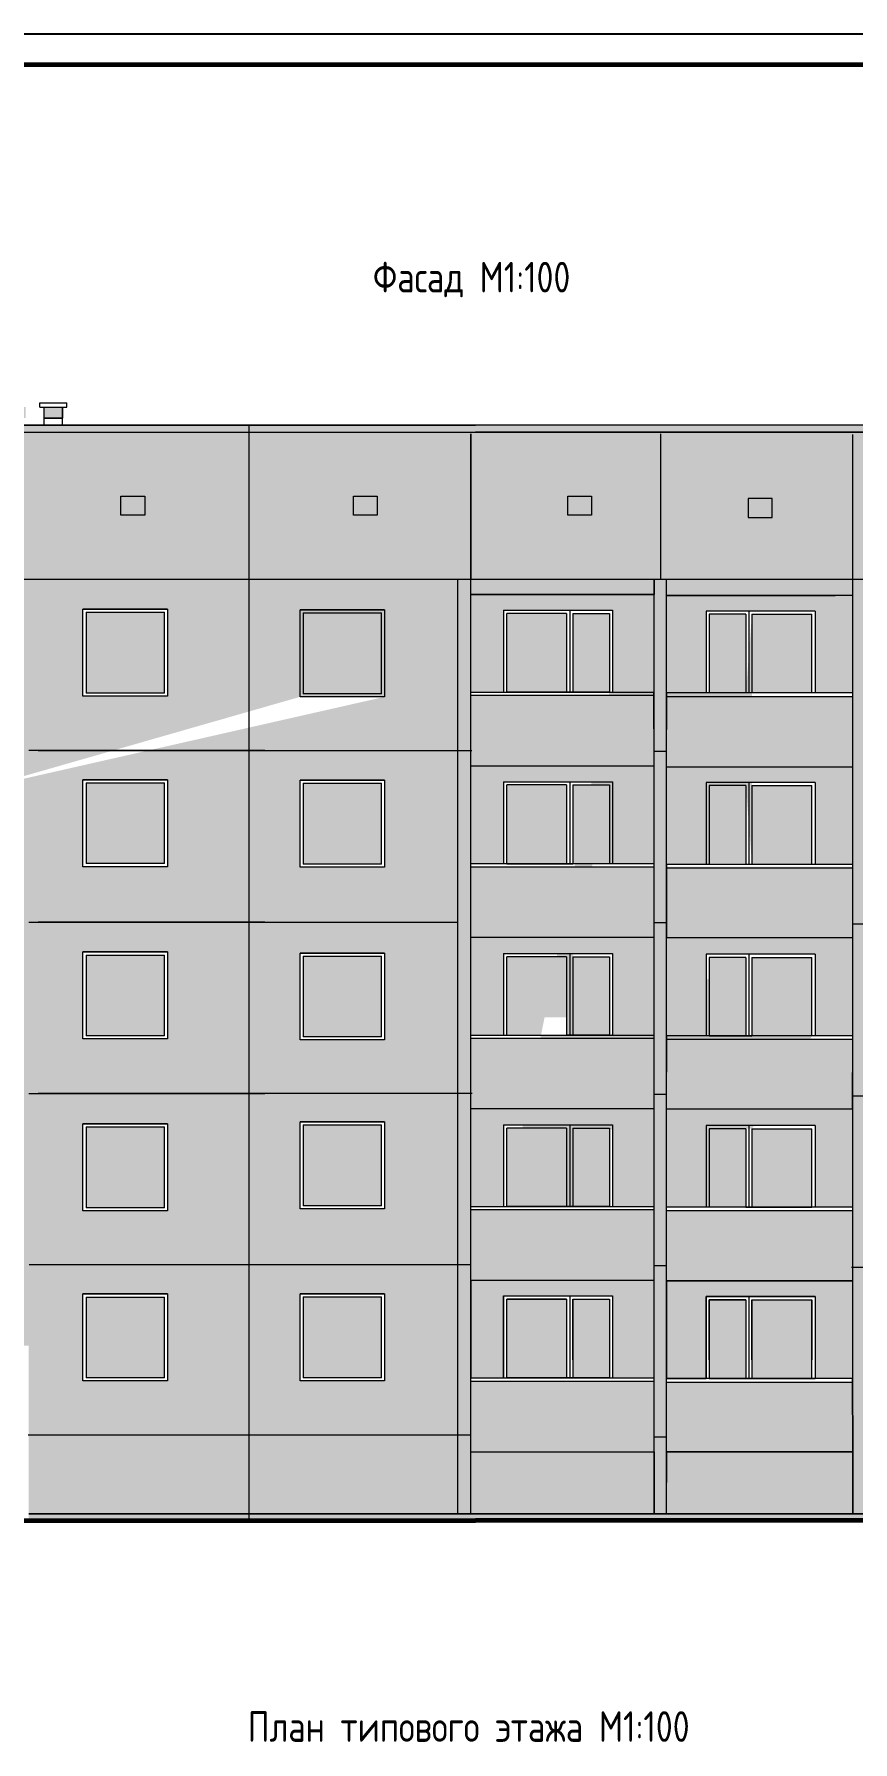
# Model space of a CAD drawing. Header units: millimetres. Extents: x 83035 to 329678, y -103769 to 22061.
# Drawn here: x 179621 to 192997, y -5832 to 22061 of the extents above; entities that cross this region are included whole.
import ezdxf

# ---------------------------------------------------------------- set-up
doc = ezdxf.new("R2010")
doc.units = ezdxf.units.MM
doc.header["$LTSCALE"] = 10
for name, color, linetype, lineweight in [('Анкер', 250, 'Continuous', 60), ('Основной', 5, 'Continuous', 60), ('Разрез', 5, 'Continuous', 40), ('Фасад', 5, 'Continuous', 20)]:
    doc.layers.add(name, color=color, linetype=linetype, lineweight=lineweight)
doc.styles.add('1.10', font='', dxfattribs={"height": 25})
doc.styles.get('1.10').set_extended_font_data('GOST type A')

# ---------------------------------------------------------------- blocks, each defined once
blk = doc.blocks.new('122')
at = {"layer": 'Фасад', "color": 0}
for p, q in [((-184185, 2591), (-184185, 10986)), ((-184185, -209), (-184185, 2591)), ((-184185, -4189), (-184185, -209))]:
    blk.add_line(p, q, dxfattribs=at)

msp = doc.modelspace()

# ---------------------------------------------------------------- hatches: boundary and pattern name
at = {"layer": 'Основной', "ltscale": 500, "true_color": 0xf6cf31}
h = msp.add_hatch(color=40, dxfattribs=at)
h.set_gradient(color1=(250, 201, 5), color2=(251, 217, 80), one_color=1, tint=0.65, name='INVCURVED')
h.paths.add_polyline_path([(181039.342, 14514.733), (181427.643, 14514.733), (181427.643, 14201.864), (181039.342, 14201.864)], flags=16)
h.paths.add_polyline_path([(184839.342, 14514.733), (185227.643, 14514.733), (185227.643, 14201.864), (184839.342, 14201.864)], flags=16)
h.paths.add_polyline_path([(183967.552, 12656.513), (185347.552, 12656.513), (185347.552, 11236.513), (183967.552, 11236.513)], flags=0)
h.paths.add_polyline_path([(180418.348, 12667.214), (181798.348, 12667.214), (181798.348, 11247.214), (180418.348, 11247.214)], flags=16)
h.paths.add_polyline_path([(183967.552, 9875.114), (185347.552, 9875.114), (185347.552, 8455.114), (183967.552, 8455.114)], flags=16)
h.paths.add_polyline_path([(180418.348, 9882.391), (181798.348, 9882.391), (181798.348, 8462.391), (180418.348, 8462.391)], flags=16)
h.paths.add_polyline_path([(180418.348, 7068.797), (181798.348, 7068.797), (181798.348, 5648.797), (180418.348, 5648.797)], flags=16)
h.paths.add_polyline_path([(183967.552, 7052.025), (185347.552, 7052.025), (185347.552, 5632.025), (183967.552, 5632.025)], flags=16)
h.paths.add_polyline_path([(177663.493, 8378.298), (178743.493, 8378.298), (178743.493, 6938.298), (177663.493, 6938.298)], flags=16)
h.paths.add_polyline_path([(177663.493, 11178.298), (178743.493, 11178.298), (178743.493, 9738.298), (177663.493, 9738.298)], flags=0)
h.paths.add_polyline_path([(177663.493, 5578.298), (178743.493, 5578.298), (178743.493, 4138.298), (177663.493, 4138.298)], flags=16)
h.paths.add_polyline_path([(180418.348, 4262.066), (181798.348, 4262.066), (181798.348, 2842.066), (180418.348, 2842.066)], flags=16)
h.paths.add_polyline_path([(183967.552, 4294.215), (185347.552, 4294.215), (185347.552, 2874.215), (183967.552, 2874.215)], flags=16)
h.paths.add_polyline_path([(177663.493, 2778.298), (178743.493, 2778.298), (178743.493, 1338.298), (177663.493, 1338.298)], flags=16)
h.paths.add_polyline_path([(180418.348, 1483.298), (181798.348, 1483.298), (181798.348, 63.298), (180418.348, 63.298)], flags=16)
h.paths.add_polyline_path([(183967.552, 1485.298), (185347.552, 1485.298), (185347.552, 65.298), (183967.552, 65.298)], flags=16)
h.paths.add_polyline_path([(176733.493, 15558.298), (186542.468, 15558.298), (186542.468, -2108.702), (179533.493, -2108.702), (179533.493, 640.298), (176733.493, 640.298)])
edge = h.paths.add_edge_path(flags=16)
edge.add_line((185347.552, 12656.513), (185347.552, 11236.513))
edge.add_line((185347.552, 12656.513), (183967.552, 12656.513))
edge.add_line((183967.552, 11236.513), (183967.552, 12656.513))
edge.add_line((178743.493, 9738.298), (178743.493, 11178.298))
edge.add_line((177663.493, 9738.298), (178743.493, 9738.298))
h = msp.add_hatch(color=40, dxfattribs=at)
h.set_gradient(color1=(250, 201, 5), color2=(251, 217, 80), one_color=1, tint=0.65, name='INVCURVED')
h.paths.add_polyline_path([(188339.342, 14514.733), (188727.643, 14514.733), (188727.643, 14201.864), (188339.342, 14201.864)], flags=16)
h.paths.add_polyline_path([(189750.776, -1094.333), (186754.144, -1094.333), (186754.144, 111.863), (187291.156, 110.719), (187291.156, 1449.524), (189071.156, 1449.524), (189071.156, 110.719), (189748.001, 111.863)], flags=16)
h.paths.add_polyline_path([(189750.964, -2108.702), (186542.468, -2108.702), (186542.468, 15558.298), (189750.691, 15558.298)])
h.paths.add_polyline_path([(189750.776, 1698.737), (186754.144, 1698.737), (186754.144, 2904.932), (187291.156, 2903.789), (187291.156, 4242.593), (189071.156, 4242.593), (189071.156, 2903.789), (189748.001, 2904.932)], flags=16)
h.paths.add_polyline_path([(189750.776, 4505.667), (186754.144, 4505.667), (186754.144, 5711.863), (187291.156, 5710.719), (187291.156, 7049.524), (189071.156, 7049.524), (189071.156, 5710.719), (189748.001, 5711.863)], flags=16)
h.paths.add_polyline_path([(189750.776, 7305.08), (186754.144, 7305.08), (186754.144, 8511.275), (187291.156, 8510.132), (187291.156, 9848.936), (189071.156, 9848.936), (189071.156, 8510.132), (189748.001, 8511.275)], flags=16)
h.paths.add_polyline_path([(189750.776, 10105.667), (186754.144, 10105.667), (186754.144, 11311.863), (187291.156, 11310.719), (187291.156, 12649.524), (189071.156, 12649.524), (189071.156, 11310.719), (189748.001, 11311.863)], flags=17)
edge = h.paths.add_edge_path(flags=0)
edge.add_line((187291.156, 7042.013), (189071.156, 7042.013))
h = msp.add_hatch(color=40, dxfattribs=at)
h.set_gradient(color1=(250, 201, 5), color2=(251, 217, 80), one_color=1, tint=0.65, name='INVCURVED')
h.paths.add_polyline_path([(191676.545, 14477.072), (191288.244, 14477.072), (191288.244, 14164.203), (191676.545, 14164.203)], flags=16)
h.paths.add_polyline_path([(193194.905, -2108.702), (189750.964, -2108.702), (189750.691, 15558.298), (193194.905, 15558.298)])
h.paths.add_polyline_path([(189952.546, -1094.333), (192997.656, -1094.333), (192991.632, 100.484), (192378.603, 100.484), (192378.603, 1439.289), (190598.603, 1439.289), (190598.603, 100.484), (189955.333, 100.484)], flags=16)
h.paths.add_polyline_path([(189952.546, 1698.737), (192997.656, 1698.737), (192991.632, 2893.554), (192378.603, 2893.554), (192378.603, 4232.358), (190598.603, 4232.358), (190598.603, 2893.554), (189955.333, 2893.554)], flags=16)
h.paths.add_polyline_path([(189952.546, 4505.667), (192997.656, 4505.667), (192991.632, 5700.484), (192378.603, 5700.484), (192378.603, 7039.289), (190598.603, 7039.289), (190598.603, 5700.484), (189955.333, 5700.484)], flags=16)
h.paths.add_polyline_path([(189952.546, 7305.667), (192997.656, 7305.667), (192991.632, 8500.484), (192378.603, 8500.484), (192378.603, 9839.289), (190598.603, 9839.289), (190598.603, 8500.484), (189955.333, 8500.484)], flags=16)
h.paths.add_polyline_path([(189952.546, 10104.524), (192997.656, 10104.524), (192991.632, 11299.341), (192378.603, 11299.341), (192378.603, 12638.145), (190598.603, 12638.145), (190598.603, 11299.341), (189955.333, 11299.341)], flags=16)
edge = h.paths.add_edge_path()
edge.add_line((189947.888, 10094.289), (193198.564, 10094.289))
h = msp.add_hatch(color=40, dxfattribs=at)
h.set_gradient(color1=(250, 201, 5), color2=(251, 217, 80), one_color=1, tint=0.65, name='INVCURVED')
h.paths.add_polyline_path([(195011.829, 14477.072), (194623.528, 14477.072), (194623.528, 14164.203), (195011.829, 14164.203)], flags=16)
h.paths.add_polyline_path([(192996.323, 15557.592), (196341.786, 15557.592), (196342.939, -2108.702), (192996.323, -2108.702)])
h.paths.add_polyline_path([(195708.88, 11198.852), (195708.88, 12618.852), (194328.88, 12618.852), (194328.88, 11198.852)], flags=16)
h.paths.add_polyline_path([(194328.88, 9837.454), (195708.88, 9837.454), (195708.88, 8417.454), (194328.88, 8417.454)], flags=16)
h.paths.add_polyline_path([(194328.88, 7014.364), (195708.88, 7014.364), (195708.88, 5594.364), (194328.88, 5594.364)], flags=16)
h.paths.add_polyline_path([(195708.88, 2836.555), (195708.88, 4256.555), (194328.88, 4256.555), (194328.88, 2836.555)], flags=16)
h.paths.add_polyline_path([(194328.88, 1447.638), (195708.88, 1447.638), (195708.88, 27.638), (194328.88, 27.638)], flags=16)
at = {"layer": 'Основной', "ltscale": 500}
h = msp.add_hatch(color=0, dxfattribs=at)
h.set_gradient(color1=(105, 56, 33), color2=(116, 62, 37), one_color=1, tint=0.3)
h.paths.add_polyline_path([(186754.144, 11265.252), (189750.964, 11265.252), (189750.964, 10115.25), (186754.144, 10115.25)])
h = msp.add_hatch(color=0, dxfattribs=at)
h.set_gradient(color1=(105, 56, 33), color2=(116, 62, 37), one_color=1, tint=0.3)
h.paths.add_polyline_path([(192991.632, 11237.488), (189955.333, 11237.488), (189955.333, 10091.043), (192995.672, 10087.487)])
h = msp.add_hatch(color=0, dxfattribs=at)
h.set_gradient(color1=(105, 56, 33), color2=(116, 62, 37), one_color=1, tint=0.3)
h.paths.add_polyline_path([(186754.144, 8463.622), (189750.964, 8463.622), (189750.964, 7313.621), (186754.144, 7313.621)])
h = msp.add_hatch(color=0, dxfattribs=at)
h.set_gradient(color1=(105, 56, 33), color2=(116, 62, 37), one_color=1, tint=0.3)
h.paths.add_polyline_path([(192991.632, 8460.111), (189955.333, 8460.111), (189955.333, 7313.665), (192995.672, 7310.109)])
h = msp.add_hatch(color=0, dxfattribs=at)
h.set_gradient(color1=(105, 56, 33), color2=(116, 62, 37), one_color=1, tint=0.3)
h.paths.add_polyline_path([(186754.144, 5653.144), (189750.964, 5653.144), (189750.964, 4503.143), (186754.144, 4503.143)])
h = msp.add_hatch(color=0, dxfattribs=at)
h.set_gradient(color1=(105, 56, 33), color2=(116, 62, 37), one_color=1, tint=0.3)
h.paths.add_polyline_path([(192991.632, 5636.451), (189955.333, 5636.451), (189955.333, 4490.005), (192995.672, 4486.449)])
h = msp.add_hatch(color=0, dxfattribs=at)
h.set_gradient(color1=(105, 56, 33), color2=(116, 62, 37), one_color=1, tint=0.3)
h.paths.add_polyline_path([(186754.144, 2860.63), (189750.964, 2860.63), (189750.964, 1710.629), (186754.144, 1710.629)])
h = msp.add_hatch(color=0, dxfattribs=at)
h.set_gradient(color1=(105, 56, 33), color2=(116, 62, 37), one_color=1, tint=0.3)
h.paths.add_polyline_path([(192991.632, 2846.234), (189955.333, 2846.234), (189955.333, 1699.788), (192995.672, 1696.232)])
h = msp.add_hatch(color=0, dxfattribs=at)
h.set_gradient(color1=(105, 56, 33), color2=(116, 62, 37), one_color=1, tint=0.3)
h.paths.add_polyline_path([(186754.144, 55.669), (189750.964, 55.669), (189750.964, -1094.333), (186754.144, -1094.333)])
h = msp.add_hatch(color=0, dxfattribs=at)
h.set_gradient(color1=(105, 56, 33), color2=(116, 62, 37), one_color=1, tint=0.3)
h.paths.add_polyline_path([(192991.632, 44.29), (189955.333, 44.29), (189955.333, -1102.155), (192995.672, -1105.711)])
at = {"layer": 'Фасад', "ltscale": 500}
h = msp.add_hatch(color=0, dxfattribs=at)
h.set_gradient(color1=(130, 129, 125), color2=(173, 172, 169), rotation=180, one_color=1, tint=0.67)
h.paths.add_polyline_path([(176483.493, 15968.298), (176483.493, 15788.298), (176183.493, 15788.298), (176183.493, 15968.298)])
h.paths.add_polyline_path([(177298.493, 16028.298), (176768.493, 16028.298), (176768.493, 15675.321), (177298.493, 15675.321)])
h.paths.add_polyline_path([(179183.493, 15788.298), (179183.493, 15968.298), (179483.493, 15968.298), (179483.493, 15788.298)])
h.paths.add_polyline_path([(179783.493, 15788.298), (179783.493, 15968.298), (180083.493, 15968.298), (180083.493, 15788.298)])
h = msp.add_hatch(color=0, dxfattribs=at)
h.set_gradient(color1=(130, 129, 125), color2=(173, 172, 169), rotation=180, one_color=1, tint=0.67)
h.paths.add_polyline_path([(210589.061, 15674.72), (169083.493, 15675.321), (169083.493, 15558.298), (210589.061, 15557.697)])
h = msp.add_hatch(color=0, dxfattribs=at)
h.set_gradient(color1=(130, 129, 125), color2=(173, 172, 169), rotation=180, one_color=1, tint=0.67)
h.paths.add_polyline_path([(208637.09, 14477.072), (208248.789, 14477.072), (208248.789, 14164.203), (208637.09, 14164.203)])
h.paths.add_polyline_path([(205237.09, 14477.072), (204848.789, 14477.072), (204848.789, 14164.203), (205237.09, 14164.203)])
h.paths.add_polyline_path([(198232.574, 14492.402), (197844.273, 14492.402), (197844.273, 14179.533), (198232.574, 14179.533)])
h.paths.add_polyline_path([(195011.829, 14477.072), (194623.528, 14477.072), (194623.528, 14164.203), (195011.829, 14164.203)])
h.paths.add_polyline_path([(191676.545, 14477.072), (191288.244, 14477.072), (191288.244, 14164.203), (191676.545, 14164.203)])
h.paths.add_polyline_path([(188339.342, 14514.733), (188727.643, 14514.733), (188727.643, 14201.864), (188339.342, 14201.864)])
h.paths.add_polyline_path([(184839.342, 14514.733), (185227.643, 14514.733), (185227.643, 14201.864), (184839.342, 14201.864)])
h.paths.add_polyline_path([(181039.342, 14514.733), (181427.643, 14514.733), (181427.643, 14201.864), (181039.342, 14201.864)])
h.paths.add_polyline_path([(171039.342, 14514.733), (171427.643, 14514.733), (171427.643, 14201.864), (171039.342, 14201.864)])
h = msp.add_hatch(color=0, dxfattribs=at)
h.set_gradient(color1=(105, 56, 33), color2=(116, 62, 37), one_color=1, tint=0.3)
h.paths.add_polyline_path([(186754.144, 13156.476), (189750.691, 13156.476), (189750.691, 12905.667), (186754.144, 12905.667)])
h = msp.add_hatch(color=0, dxfattribs=at)
h.set_gradient(color1=(105, 56, 33), color2=(116, 62, 37), one_color=1, tint=0.3)
h.paths.add_polyline_path([(189982.257, 13156.476), (192978.805, 13156.476), (192978.805, 12905.667), (189982.257, 12905.667)])
h = msp.add_hatch(color=0, dxfattribs=at)
h.set_gradient(color1=(250, 201, 5), color2=(190, 153, 4), rotation=150, centered=1, one_color=1, tint=0.38)
h.paths.add_polyline_path([(186754.144, 12910.06), (186754.144, 11316.255), (187291.156, 11316.255), (187291.156, 12655.06), (189071.156, 12655.06), (189071.156, 11681.74), (189750.194, 11681.74), (189750.964, 12910.06)])
h = msp.add_hatch(color=0, dxfattribs=at)
h.set_gradient(color1=(250, 201, 5), color2=(190, 153, 4), rotation=150, centered=1, one_color=1, tint=0.38)
h.paths.add_polyline_path([(192996.322, 12909.739), (189952.546, 12909.739), (189952.584, 11312.14), (190598.603, 11312.14), (190598.603, 12650.944), (192378.603, 12650.944), (192378.603, 11689.003), (192996.325, 11689.003)])
h = msp.add_hatch(color=0, dxfattribs=at)
h.set_gradient(color1=(4, 202, 251), color2=(79, 218, 252), one_color=1, tint=0.65)
h.paths.add_polyline_path([(171438.968, 2952.539), (170838.968, 2952.539), (170838.968, 4241.343), (171438.968, 4241.343)])
h.paths.add_polyline_path([(171538.968, 4241.343), (171538.968, 2952.539), (172518.968, 2952.539), (172518.968, 4241.343)])
h.paths.add_polyline_path([(172518.968, 5754.744), (171538.968, 5754.744), (171538.968, 7043.549), (172518.968, 7043.549)])
h.paths.add_polyline_path([(171438.968, 5754.744), (170838.968, 5754.744), (170838.968, 7043.549), (171438.968, 7043.549)])
h.paths.add_polyline_path([(172518.968, 8548.098), (171538.968, 8548.098), (171538.968, 9836.903), (172518.968, 9836.903)])
h.paths.add_polyline_path([(171438.968, 8548.098), (170838.968, 8548.098), (170838.968, 9836.903), (171438.968, 9836.903)])
h.paths.add_polyline_path([(180468.348, 12617.214), (181748.348, 12617.214), (181748.348, 11297.214), (180468.348, 11297.214)])
h.paths.add_polyline_path([(185297.552, 11286.513), (184017.552, 11286.513), (184017.552, 12606.513), (185297.552, 12606.513)])
h.paths.add_polyline_path([(184017.552, 9825.114), (185297.552, 9825.114), (185297.552, 8505.114), (184017.552, 8505.114)])
h.paths.add_polyline_path([(181748.348, 8512.391), (180468.348, 8512.391), (180468.348, 9832.391), (181748.348, 9832.391)])
h.paths.add_polyline_path([(180468.348, 7018.797), (181748.348, 7018.797), (181748.348, 5698.797), (180468.348, 5698.797)])
h.paths.add_polyline_path([(185297.552, 5682.025), (184017.552, 5682.025), (184017.552, 7002.025), (185297.552, 7002.025)])
h.paths.add_polyline_path([(184017.552, 4244.215), (185297.552, 4244.215), (185297.552, 2924.215), (184017.552, 2924.215)])
h.paths.add_polyline_path([(181748.348, 2892.066), (180468.348, 2892.066), (180468.348, 4212.066), (181748.348, 4212.066)])
h.paths.add_polyline_path([(180468.348, 1433.298), (181748.348, 1433.298), (181748.348, 113.298), (180468.348, 113.298)])
h.paths.add_polyline_path([(185297.552, 115.298), (184017.552, 115.298), (184017.552, 1435.298), (185297.552, 1435.298)])
edge = h.paths.add_edge_path()
edge.add_line((172518.968, 11341.396), (171538.968, 11344.494))
edge.add_line((171538.968, 12630.201), (171538.968, 11341.396))
edge.add_line((172518.968, 11341.396), (172518.968, 12630.201))
edge.add_line((171438.968, 11344.494), (170838.968, 11341.396))
edge.add_line((171438.968, 12630.201), (171438.968, 11341.396))
edge.add_line((170838.968, 12630.201), (170838.968, 11341.396))
edge.add_line((171438.968, 12630.201), (170838.968, 12630.201))
edge.add_line((171538.968, 12630.201), (172518.968, 12630.201))
h = msp.add_hatch(color=0, dxfattribs=at)
h.set_gradient(color1=(4, 202, 251), color2=(2, 117, 146), rotation=180, one_color=1, tint=0.29)
h.paths.add_polyline_path([(188421.156, 11608.488), (188421.156, 12599.87), (189021.156, 12599.87), (189019.821, 11608.488)])
h.paths.add_polyline_path([(188321.156, 11608.488), (187341.156, 11608.488), (187341.156, 12599.87), (188321.156, 12599.87)])
h = msp.add_hatch(color=0, dxfattribs=at)
h.set_gradient(color1=(4, 202, 251), color2=(79, 218, 252), one_color=1, tint=0.65)
h.paths.add_polyline_path([(188321.156, 9800.08), (187341.156, 9800.08), (187341.156, 8511.275), (188321.156, 8511.275)], flags=17)
h.paths.add_polyline_path([(187341.156, 5703.208), (188321.156, 5703.208), (188321.156, 6992.013), (187341.156, 6992.013)], flags=17)
h.paths.add_polyline_path([(188321.156, 1400.667), (187341.156, 1400.667), (187341.156, 111.863), (188321.156, 111.863)])
h.paths.add_polyline_path([(188421.156, 1400.667), (188421.156, 111.863), (189021.156, 111.863), (189021.156, 1400.667)])
h.paths.add_polyline_path([(190648.603, 100.484), (191248.603, 100.484), (191248.603, 1389.289), (190648.603, 1389.289)])
h.paths.add_polyline_path([(191348.603, 1389.289), (191348.603, 100.484), (192328.603, 100.484), (192328.603, 1389.289)])
edge = h.paths.add_edge_path()
edge.add_line((188421.156, 12599.524), (189021.156, 12599.524))
edge.add_line((189021.156, 12599.524), (189021.156, 11310.719))
edge.add_line((188421.156, 12599.524), (188421.156, 11310.719))
edge.add_line((188421.156, 11311.863), (189021.156, 11311.863))
edge.add_line((187341.156, 11311.863), (188321.156, 11311.863))
edge.add_line((188321.156, 12599.524), (188321.156, 11310.719))
edge.add_line((188321.156, 12599.524), (187341.156, 12599.524))
edge.add_line((187341.156, 11310.719), (187341.156, 12599.524))
edge.add_line((191248.603, 11300.484), (190648.603, 11300.484))
edge.add_line((190648.603, 12588.145), (190648.603, 11299.341))
edge.add_line((191248.603, 12588.145), (190648.603, 12588.145))
edge.add_line((191248.603, 12588.145), (191248.603, 11299.341))
edge.add_line((191348.603, 12588.145), (191348.603, 11299.341))
edge.add_line((191348.603, 12588.145), (192328.603, 12588.145))
edge.add_line((192328.603, 11299.341), (192328.603, 12588.145))
edge.add_line((192328.603, 11300.484), (191348.603, 11300.484))
edge.add_line((191348.603, 9788.702), (192328.603, 9788.702))
edge.add_line((192328.603, 8499.897), (192328.603, 9788.702))
edge.add_line((192328.603, 8499.897), (191348.603, 8500.484))
edge.add_line((191348.603, 9788.702), (191348.603, 8499.897))
edge.add_line((191248.603, 9788.702), (191248.603, 8499.897))
edge.add_line((191248.603, 9788.702), (190648.603, 9788.702))
edge.add_line((190648.603, 9788.702), (190648.603, 8499.897))
edge.add_line((191248.603, 8500.484), (190648.603, 8499.897))
edge.add_line((188421.156, 8511.275), (189021.156, 8511.863))
edge.add_line((189021.156, 9800.08), (189021.156, 8511.275))
edge.add_line((188421.156, 9800.08), (188421.156, 8511.275))
edge.add_line((188421.156, 9800.08), (189021.156, 9800.08))
edge.add_line((188421.156, 6992.013), (189021.156, 6992.013))
edge.add_line((189021.156, 6992.013), (189021.156, 5703.208))
edge.add_line((188421.156, 6992.013), (188421.156, 5703.208))
edge.add_line((188421.156, 5711.863), (189021.156, 5711.863))
edge.add_line((191248.603, 6980.634), (191248.603, 5691.83))
edge.add_line((191248.603, 6980.634), (190648.603, 6980.634))
edge.add_line((190648.603, 6980.634), (190648.603, 5691.83))
edge.add_line((191248.603, 5700.484), (190648.603, 5700.484))
edge.add_line((192328.603, 5700.484), (191348.603, 5700.484))
edge.add_line((191348.603, 6980.634), (191348.603, 5691.83))
edge.add_line((191348.603, 6980.634), (192328.603, 6980.634))
edge.add_line((192328.603, 5691.83), (192328.603, 6980.634))
edge.add_line((191348.603, 4182.358), (192328.603, 4182.358))
edge.add_line((191348.603, 4182.358), (191348.603, 2893.554))
edge.add_line((191348.603, 2900.484), (192328.603, 2900.484))
edge.add_line((192994.872, 2900.484), (189955.552, 2900.484))
edge.add_line((192328.603, 2893.554), (192328.603, 4182.358))
edge.add_line((191248.603, 4182.358), (191248.603, 2893.554))
edge.add_line((191248.603, 4182.358), (190648.603, 4182.358))
edge.add_line((190648.603, 4182.358), (190648.603, 2893.554))
edge.add_line((189021.156, 4193.737), (189021.156, 2904.932))
edge.add_line((188421.156, 4193.737), (189021.156, 4193.737))
edge.add_line((188421.156, 4193.737), (188421.156, 2904.932))
edge.add_line((188421.156, 2904.932), (189021.156, 2911.863))
edge.add_line((187341.156, 2911.863), (188321.156, 2911.863))
edge.add_line((188321.156, 4193.737), (188321.156, 2904.932))
edge.add_line((188321.156, 4193.737), (187341.156, 4193.737))
edge.add_line((187341.156, 2904.932), (187341.156, 4193.737))
h = msp.add_hatch(color=0, dxfattribs=at)
h.set_gradient(color1=(4, 202, 251), color2=(79, 218, 252), one_color=1, tint=0.65)
h.paths.add_polyline_path([(188321.156, 11311.863), (187341.156, 11311.863), (187341.156, 12599.524), (188321.156, 12599.524)])
h = msp.add_hatch(color=0, dxfattribs=at)
h.set_gradient(color1=(4, 202, 251), color2=(79, 218, 252), one_color=1, tint=0.65)
h.paths.add_polyline_path([(188421.156, 11320.61), (189021.156, 11320.61), (189021.156, 12600.76), (188421.156, 12600.76)])
h = msp.add_hatch(color=0, dxfattribs=at)
h.set_gradient(color1=(4, 202, 251), color2=(79, 218, 252), one_color=1, tint=0.65)
h.paths.add_polyline_path([(188421.156, 11314.367), (189021.156, 11314.367), (189021.156, 12594.517), (188421.156, 12594.517)])
h = msp.add_hatch(color=0, dxfattribs=at)
h.set_gradient(color1=(4, 202, 251), color2=(79, 218, 252), one_color=1, tint=0.65)
h.paths.add_polyline_path([(190646.379, 11310.573), (191246.379, 11310.573), (191246.379, 12590.723), (190646.379, 12590.723)])
h = msp.add_hatch(color=0, dxfattribs=at)
h.set_gradient(color1=(4, 202, 251), color2=(2, 117, 146), rotation=180, one_color=1, tint=0.29)
h.paths.add_polyline_path([(190648.603, 12583.196), (191248.603, 12583.196), (191248.603, 11602.219), (190648.6, 11602.219)])
h.paths.add_polyline_path([(192328.603, 11602.219), (191348.603, 11602.219), (191348.603, 12583.196), (192328.603, 12583.196)])
h = msp.add_hatch(color=0, dxfattribs=at)
h.set_gradient(color1=(4, 202, 251), color2=(79, 218, 252), one_color=1, tint=0.65)
h.paths.add_polyline_path([(192325.812, 11300.297), (191345.812, 11300.297), (191345.812, 12587.958), (192325.812, 12587.958)])
h = msp.add_hatch(color=0, dxfattribs=at)
h.set_gradient(color1=(250, 201, 5), color2=(190, 153, 4), rotation=150, centered=1, one_color=1, tint=0.38)
h.paths.add_polyline_path([(186754.144, 10111.912), (186754.144, 8518.107), (187291.156, 8518.107), (187291.156, 9856.912), (189071.156, 9856.912), (189071.156, 8883.592), (189750.194, 8883.592), (189750.964, 10111.912)])
h = msp.add_hatch(color=0, dxfattribs=at)
h.set_gradient(color1=(250, 201, 5), color2=(190, 153, 4), rotation=150, centered=1, one_color=1, tint=0.38)
h.paths.add_polyline_path([(192996.322, 10103.04), (189952.546, 10103.04), (189952.584, 8505.441), (190598.603, 8505.441), (190598.603, 9844.245), (192378.603, 9844.245), (192378.603, 8882.304), (192996.325, 8882.304)])
h = msp.add_hatch(color=0, dxfattribs=at)
h.set_gradient(color1=(4, 202, 251), color2=(2, 117, 146), rotation=180, one_color=1, tint=0.29)
h.paths.add_polyline_path([(188421.156, 8808.827), (188421.156, 9800.209), (189021.156, 9800.209), (189019.821, 8808.827)])
h.paths.add_polyline_path([(188321.156, 8808.827), (187341.156, 8808.827), (187341.156, 9800.209), (188321.156, 9800.209)])
h = msp.add_hatch(color=0, dxfattribs=at)
h.set_gradient(color1=(4, 202, 251), color2=(79, 218, 252), one_color=1, tint=0.65)
h.paths.add_polyline_path([(188421.156, 8516.316), (189021.156, 8516.316), (189021.156, 9796.466), (188421.156, 9796.466)])
h = msp.add_hatch(color=0, dxfattribs=at)
h.set_gradient(color1=(4, 202, 251), color2=(79, 218, 252), one_color=1, tint=0.65)
h.paths.add_polyline_path([(190646.379, 8515.125), (191246.379, 8515.125), (191246.379, 9795.275), (190646.379, 9795.275)])
h = msp.add_hatch(color=0, dxfattribs=at)
h.set_gradient(color1=(4, 202, 251), color2=(2, 117, 146), rotation=180, one_color=1, tint=0.29)
h.paths.add_polyline_path([(190648.603, 9784.971), (191248.603, 9784.971), (191248.603, 8803.994), (190648.6, 8803.994)])
h.paths.add_polyline_path([(192328.603, 8803.994), (191348.603, 8803.994), (191348.603, 9784.971), (192328.603, 9784.971)])
h = msp.add_hatch(color=0, dxfattribs=at)
h.set_gradient(color1=(4, 202, 251), color2=(79, 218, 252), one_color=1, tint=0.65)
h.paths.add_polyline_path([(192325.812, 8500.329), (191345.812, 8500.329), (191345.812, 9787.99), (192325.812, 9787.99)])
h = msp.add_hatch(color=0, dxfattribs=at)
h.set_gradient(color1=(250, 201, 5), color2=(190, 153, 4), rotation=150, centered=1, one_color=1, tint=0.38)
h.paths.add_polyline_path([(186754.144, 7306.126), (186754.144, 5712.322), (187291.156, 5712.322), (187291.156, 7051.126), (189071.156, 7051.126), (189071.156, 6077.807), (189750.194, 6077.807), (189750.964, 7306.126)])
h = msp.add_hatch(color=0, dxfattribs=at)
h.set_gradient(color1=(250, 201, 5), color2=(190, 153, 4), rotation=150, centered=1, one_color=1, tint=0.38)
h.paths.add_polyline_path([(192996.322, 7293.191), (189952.546, 7293.191), (189952.584, 5695.592), (190598.603, 5695.592), (190598.603, 7034.396), (192378.603, 7034.396), (192378.603, 6072.455), (192996.325, 6072.455)])
h = msp.add_hatch(color=0, dxfattribs=at)
h.set_gradient(color1=(4, 202, 251), color2=(2, 117, 146), rotation=180, one_color=1, tint=0.29)
h.paths.add_polyline_path([(188421.156, 6000.649), (188421.156, 6992.031), (189021.156, 6992.031), (189019.821, 6000.649)])
h.paths.add_polyline_path([(188321.156, 6000.649), (187341.156, 6000.649), (187341.156, 6992.031), (188321.156, 6992.031)])
h = msp.add_hatch(color=0, dxfattribs=at)
h.set_gradient(color1=(4, 202, 251), color2=(79, 218, 252), one_color=1, tint=0.65)
h.paths.add_polyline_path([(188421.156, 5711.863), (189021.156, 5711.863), (189021.156, 6992.013), (188421.156, 6992.013)])
h = msp.add_hatch(color=0, dxfattribs=at)
h.set_gradient(color1=(4, 202, 251), color2=(79, 218, 252), one_color=1, tint=0.65)
h.paths.add_polyline_path([(188424.28, 5711.863), (189024.28, 5711.863), (189024.28, 6992.013), (188424.28, 6992.013)])
h = msp.add_hatch(color=0, dxfattribs=at)
h.set_gradient(color1=(4, 202, 251), color2=(79, 218, 252), one_color=1, tint=0.65)
h.paths.add_polyline_path([(190646.379, 5703.158), (191246.379, 5703.158), (191246.379, 6983.308), (190646.379, 6983.308)])
h = msp.add_hatch(color=0, dxfattribs=at)
h.set_gradient(color1=(4, 202, 251), color2=(2, 117, 146), rotation=180, one_color=1, tint=0.29)
h.paths.add_polyline_path([(190648.603, 6973.905), (191248.603, 6973.905), (191248.603, 5992.928), (190648.6, 5992.928)])
h.paths.add_polyline_path([(192328.603, 5992.928), (191348.603, 5992.928), (191348.603, 6973.905), (192328.603, 6973.905)])
h = msp.add_hatch(color=0, dxfattribs=at)
h.set_gradient(color1=(4, 202, 251), color2=(79, 218, 252), one_color=1, tint=0.65)
h.paths.add_polyline_path([(192325.812, 5692.457), (191345.812, 5692.457), (191345.812, 6980.118), (192325.812, 6980.118)])
h = msp.add_hatch(color=0, dxfattribs=at)
h.set_gradient(color1=(250, 201, 5), color2=(190, 153, 4), rotation=150, centered=1, one_color=1, tint=0.38)
h.paths.add_polyline_path([(186754.144, 4500.839), (186754.144, 2907.034), (187291.156, 2907.034), (187291.156, 4245.839), (189071.156, 4245.839), (189071.156, 3272.519), (189750.194, 3272.519), (189750.964, 4500.839)])
h = msp.add_hatch(color=0, dxfattribs=at)
h.set_gradient(color1=(250, 201, 5), color2=(190, 153, 4), rotation=150, centered=1, one_color=1, tint=0.38)
h.paths.add_polyline_path([(192996.322, 4498.984), (189952.546, 4498.984), (189952.584, 2901.385), (190598.603, 2901.385), (190598.603, 4240.189), (192378.603, 4240.189), (192378.603, 3278.248), (192996.325, 3278.248)])
h = msp.add_hatch(color=0, dxfattribs=at)
h.set_gradient(color1=(4, 202, 251), color2=(79, 218, 252), one_color=1, tint=0.65)
h.paths.add_polyline_path([(188321.156, 4193.737), (188321.156, 2911.863), (187341.156, 2911.863), (187341.156, 4193.737)])
h.paths.add_polyline_path([(188421.156, 4193.737), (189021.156, 4193.737), (189021.156, 2911.863), (188421.156, 2911.863)])
h = msp.add_hatch(color=0, dxfattribs=at)
h.set_gradient(color1=(4, 202, 251), color2=(2, 117, 146), rotation=180, one_color=1, tint=0.29)
h.paths.add_polyline_path([(188421.156, 3197.933), (188421.156, 4189.315), (189021.156, 4189.315), (189019.821, 3197.933)])
h.paths.add_polyline_path([(188321.156, 3197.933), (187341.156, 3197.933), (187341.156, 4189.315), (188321.156, 4189.315)])
h = msp.add_hatch(color=0, dxfattribs=at)
h.set_gradient(color1=(4, 202, 251), color2=(79, 218, 252), one_color=1, tint=0.65)
h.paths.add_polyline_path([(190646.379, 2910.86), (191246.379, 2910.86), (191246.379, 4191.01), (190646.379, 4191.01)])
h = msp.add_hatch(color=0, dxfattribs=at)
h.set_gradient(color1=(4, 202, 251), color2=(79, 218, 252), one_color=1, tint=0.65)
h.paths.add_polyline_path([(192325.812, 2896.533), (191345.812, 2896.533), (191345.812, 4184.194), (192325.812, 4184.194)])
h = msp.add_hatch(color=0, dxfattribs=at)
h.set_gradient(color1=(4, 202, 251), color2=(2, 117, 146), rotation=180, one_color=1, tint=0.29)
h.paths.add_polyline_path([(190648.603, 4178.031), (191248.603, 4178.031), (191248.603, 3197.054), (190648.6, 3197.054)])
h.paths.add_polyline_path([(192328.603, 3197.054), (191348.603, 3197.054), (191348.603, 4178.031), (192328.603, 4178.031)])
h = msp.add_hatch(color=0, dxfattribs=at)
h.set_gradient(color1=(250, 201, 5), color2=(190, 153, 4), rotation=150, centered=1, one_color=1, tint=0.38)
h.paths.add_polyline_path([(186754.144, 1705.667), (186754.144, 111.863), (187291.156, 111.863), (187291.156, 1450.667), (189071.156, 1450.667), (189071.156, 477.348), (189750.194, 477.348), (189750.964, 1705.667)])
h = msp.add_hatch(color=0, dxfattribs=at)
h.set_gradient(color1=(250, 201, 5), color2=(190, 153, 4), rotation=150, centered=1, one_color=1, tint=0.38)
h.paths.add_polyline_path([(192996.322, 1698.084), (189952.546, 1698.084), (189952.584, 100.484), (190598.603, 100.484), (190598.603, 1439.289), (192378.603, 1439.289), (192378.603, 477.348), (192996.325, 477.348)])
h = msp.add_hatch(color=0, dxfattribs=at)
h.set_gradient(color1=(4, 202, 251), color2=(2, 117, 146), rotation=180, one_color=1, tint=0.29)
h.paths.add_polyline_path([(188421.156, 409.285), (188421.156, 1400.667), (189021.156, 1400.667), (189019.821, 409.285)])
h.paths.add_polyline_path([(188321.156, 409.285), (187341.156, 409.285), (187341.156, 1400.667), (188321.156, 1400.667)])
h = msp.add_hatch(color=0, dxfattribs=at)
h.set_gradient(color1=(4, 202, 251), color2=(2, 117, 146), rotation=180, one_color=1, tint=0.29)
h.paths.add_polyline_path([(190648.603, 1389.289), (191248.603, 1389.289), (191248.603, 408.312), (190648.6, 408.312)])
h.paths.add_polyline_path([(192328.603, 408.312), (191348.603, 408.312), (191348.603, 1389.289), (192328.603, 1389.289)])
h = msp.add_hatch(color=0, dxfattribs=at)
h.set_gradient(color1=(250, 201, 5), color2=(190, 153, 4), rotation=150, centered=1, one_color=1, tint=0.38)
h.paths.add_polyline_path([(179533.493, 640.298), (180499.487, -336.151), (180499.487, -2108.702), (179533.493, -2108.702)])
h = msp.add_hatch(color=0, dxfattribs=at)
h.set_gradient(color1=(250, 201, 5), color2=(190, 153, 4), rotation=150, centered=1, one_color=1, tint=0.38)
h.paths.add_polyline_path([(186754.144, -2108.702), (186754.144, -1094.333), (189750.964, -1094.333), (189750.964, -2108.702)])
h = msp.add_hatch(color=0, dxfattribs=at)
h.set_gradient(color1=(250, 201, 5), color2=(190, 153, 4), rotation=150, centered=1, one_color=1, tint=0.38)
h.paths.add_polyline_path([(189952.546, -2108.702), (189952.546, -1094.333), (192995.672, -1095.617), (192996.323, -2108.702)])
h = msp.add_hatch(color=0, dxfattribs=at)
h.set_gradient(color1=(130, 129, 125), color2=(99, 98, 95), rotation=150, centered=1, one_color=1, tint=0.38)
h.paths.add_polyline_path([(179533.493, -2108.702), (179533.493, -2216.702), (200142.939, -2216.702), (200142.939, -2108.702)])

# ---------------------------------------------------------------- linework, layer by layer
at = {"color": 0, "linetype": 'Continuous', "lineweight": 25, "ltscale": 100}
msp.add_line((242217.907, 22060.55), (161957.025, 22060.55), dxfattribs=at)
at = {"color": 0, "linetype": 'Continuous', "lineweight": 60, "ltscale": 100}
msp.add_line((241717.907, 21560.55), (163957.025, 21560.55), dxfattribs=at)
at = {"layer": 'Основной', "color": 0}
for p in [(166442.94, -2216.702), (212399.109, -2216.702)]:
    msp.add_line(p, (186833.493, -2216.702), dxfattribs=at)
at = {"layer": 'Фасад', "color": 0}
for p, q in [((179713.493, 15968.298), (179713.493, 16038.298)), ((179713.493, 16038.298), (180153.493, 16038.298)), ((179713.493, 15968.298), (180153.493, 15968.298)), ((179783.493, 15675.321), (179783.493, 15968.298)), ((180083.493, 15675.321), (180083.493, 15968.298)), ((180153.493, 15968.298), (180153.493, 16038.298)), ((169083.493, 15675.321), (186833.493, 15675.321)), ((179783.493, 15788.298), (180083.493, 15788.298)), ((183132.507, 13160.298), (183132.507, 15677.321)), ((183132.507, 13160.298), (183132.507, 15677.321)), ((169083.493, 15558.298), (186833.493, 15558.298)), ((169133.493, 15558.298), (186833.493, 15558.298)), ((169133.493, 15558.298), (186833.493, 15558.298)), ((204583.493, 15558.298), (186833.493, 15558.298)), ((204533.493, 15558.298), (186833.493, 15558.298)), ((210588.382, 15558.298), (186833.493, 15558.298)), ((169146.822, 13156.476), (210541.496, 13156.476)), ((183132.507, -2214.702), (183132.507, 13160.298)), ((183132.507, -2214.702), (183132.507, 13160.298)), ((186754.144, 12905.667), (189752.274, 12905.667)), ((189756.987, 12905.667), (186754.144, 12905.667)), ((189951.806, 12894.289), (192707.639, 12894.289)), ((192999.179, 12894.289), (189955.25, 12894.289)), ((180418.348, 11247.214), (180418.348, 12667.214)), ((181798.348, 12667.214), (180418.348, 12667.214)), ((180468.348, 12617.214), (181748.348, 12617.214)), ((180468.348, 12617.214), (180468.348, 11297.214)), ((181748.348, 11297.214), (181748.348, 12617.214)), ((181798.348, 12667.214), (181798.348, 11247.214)), ((183967.552, 11236.513), (183967.552, 12656.513)), ((185347.552, 12656.513), (183967.552, 12656.513)), ((184017.552, 12606.513), (185297.552, 12606.513)), ((184017.552, 12606.513), (184017.552, 11286.513)), ((185297.552, 11286.513), (185297.552, 12606.513)), ((185347.552, 12656.513), (185347.552, 11236.513)), ((187291.156, 12649.524), (189071.156, 12649.524)), ((187291.156, 12649.524), (187291.156, 11310.719)), ((187341.156, 11311.863), (187341.156, 12599.524)), ((188321.156, 12599.524), (187341.156, 12599.524)), ((188321.156, 12599.524), (188321.156, 11311.863)), ((188371.156, 12649.524), (188371.156, 11415.719)), ((188371.156, 12649.524), (188371.156, 11310.719)), ((188421.156, 12599.524), (189021.156, 12599.524)), ((188421.156, 12599.524), (188421.156, 11310.719)), ((189021.156, 12599.524), (189021.156, 11310.719)), ((189071.156, 12649.524), (189071.156, 11310.719)), ((192378.603, 12638.145), (190598.603, 12638.145)), ((190598.603, 12638.145), (190598.603, 11299.341)), ((191248.603, 12588.145), (190648.603, 12588.145)), ((190648.603, 12588.145), (190648.603, 11299.341)), ((191248.603, 12588.145), (191248.603, 11299.341)), ((191298.603, 12638.145), (191298.603, 11404.341)), ((191298.603, 12638.145), (191298.603, 11299.341)), ((191348.603, 12588.145), (192328.603, 12588.145)), ((191348.603, 12588.145), (191348.603, 11299.341)), ((192328.603, 11299.341), (192328.603, 12588.145)), ((192378.603, 12638.145), (192378.603, 11299.341)), ((181798.348, 11247.214), (180418.348, 11247.214)), ((181748.348, 11297.214), (180468.348, 11297.214)), ((185347.552, 11236.513), (183967.552, 11236.513)), ((185297.552, 11286.513), (184017.552, 11286.513)), ((186754.144, 11311.863), (189748.001, 11311.863)), ((189748.001, 11255.669), (186754.144, 11255.669)), ((192995.166, 11300.484), (189956.153, 11300.484)), ((189956.153, 11244.29), (192995.166, 11244.29)), ((183388.139, 10358.298), (179533.493, 10358.298)), ((189750.691, 10105.667), (186754.144, 10105.667)), ((189947.888, 10094.289), (192996.845, 10094.289)), ((180418.348, 8462.391), (180418.348, 9882.391)), ((181798.348, 9882.391), (180418.348, 9882.391)), ((180468.348, 9832.391), (181748.348, 9832.391)), ((180468.348, 9832.391), (180468.348, 8512.391)), ((181748.348, 8512.391), (181748.348, 9832.391)), ((181798.348, 9882.391), (181798.348, 8462.391)), ((183967.552, 8455.114), (183967.552, 9875.114)), ((185347.552, 9875.114), (183967.552, 9875.114)), ((184017.552, 9825.114), (185297.552, 9825.114)), ((184017.552, 9825.114), (184017.552, 8505.114)), ((185297.552, 8505.114), (185297.552, 9825.114)), ((185347.552, 9875.114), (185347.552, 8455.114)), ((187291.156, 9850.08), (189071.156, 9850.08)), ((187291.156, 9850.08), (187291.156, 8511.275)), ((187341.156, 8511.275), (187341.156, 9800.08)), ((188321.156, 9800.08), (187341.156, 9800.08)), ((188321.156, 9800.08), (188321.156, 8511.275)), ((188371.156, 9850.08), (188371.156, 8616.275)), ((188371.156, 9850.08), (188371.156, 8511.275)), ((188421.156, 9800.08), (189021.156, 9800.08)), ((188421.156, 9800.08), (188421.156, 8511.275)), ((189021.156, 9800.08), (189021.156, 8511.275)), ((189071.156, 9850.08), (189071.156, 8511.275)), ((192378.603, 9838.702), (190598.603, 9838.702)), ((190598.603, 9838.702), (190598.603, 8499.897)), ((191248.603, 9788.702), (190648.603, 9788.702)), ((190648.603, 9788.702), (190648.603, 8499.897)), ((191248.603, 9788.702), (191248.603, 8499.897)), ((191298.603, 9838.702), (191298.603, 8604.897)), ((191298.603, 9838.702), (191298.603, 8499.897)), ((191348.603, 9788.702), (192328.603, 9788.702)), ((191348.603, 9788.702), (191348.603, 8499.897)), ((192328.603, 8499.897), (192328.603, 9788.702)), ((192378.603, 9838.702), (192378.603, 8499.897)), ((181798.348, 8462.391), (180418.348, 8462.391)), ((181748.348, 8512.391), (180468.348, 8512.391)), ((183133.493, 7338.298), (183133.493, 8544.494)), ((185347.552, 8455.114), (183967.552, 8455.114)), ((185297.552, 8505.114), (184017.552, 8505.114)), ((186754.144, 8511.863), (189750.691, 8511.863)), ((189750.691, 8455.669), (186754.144, 8455.669)), ((192994.236, 8500.484), (189957.176, 8500.484)), ((189957.176, 8444.29), (192994.236, 8444.29)), ((179533.493, 7558.298), (179733.493, 7558.298)), ((183388.139, 7558.298), (179688.139, 7558.298)), ((183133.493, 5744.494), (183133.493, 7558.298)), ((183133.493, 7558.298), (183333.493, 7558.298)), ((189750.691, 7305.667), (186754.144, 7305.667)), ((189955.963, 7304.781), (192994.395, 7304.781)), ((180418.348, 5648.797), (180418.348, 7068.797)), ((181798.348, 7068.797), (180418.348, 7068.797)), ((180468.348, 7018.797), (181748.348, 7018.797)), ((180468.348, 7018.797), (180468.348, 5698.797)), ((181748.348, 5698.797), (181748.348, 7018.797)), ((181798.348, 7068.797), (181798.348, 5648.797)), ((183967.552, 5632.025), (183967.552, 7052.025)), ((185347.552, 7052.025), (183967.552, 7052.025)), ((184017.552, 7002.025), (185297.552, 7002.025)), ((184017.552, 7002.025), (184017.552, 5682.025)), ((185297.552, 5682.025), (185297.552, 7002.025)), ((185347.552, 7052.025), (185347.552, 5632.025)), ((187291.156, 7042.013), (189071.156, 7042.013)), ((187291.156, 7042.013), (187291.156, 5703.208)), ((187341.156, 5703.208), (187341.156, 6992.013)), ((188321.156, 6992.013), (187341.156, 6992.013)), ((188321.156, 6992.013), (188321.156, 5703.208)), ((188371.156, 7042.013), (188371.156, 5808.208)), ((188371.156, 7042.013), (188371.156, 5703.208)), ((188421.156, 6992.013), (189021.156, 6992.013)), ((188421.156, 6992.013), (188421.156, 5711.863)), ((189021.156, 6992.013), (189021.156, 5711.863)), ((189071.156, 7042.013), (189071.156, 5703.208)), ((192378.603, 7030.634), (190598.603, 7030.634)), ((190598.603, 7030.634), (190598.603, 5691.83)), ((191248.603, 6980.634), (190648.603, 6980.634)), ((190648.603, 6980.634), (190648.603, 5691.83)), ((191248.603, 6980.634), (191248.603, 5691.83)), ((191298.603, 7030.634), (191298.603, 5796.83)), ((191298.603, 7030.634), (191298.603, 5691.83)), ((191348.603, 6980.634), (192328.603, 6980.634)), ((191348.603, 6980.634), (191348.603, 5691.83)), ((192328.603, 5691.83), (192328.603, 6980.634)), ((192378.603, 7030.634), (192378.603, 5691.83)), ((181798.348, 5648.797), (180418.348, 5648.797)), ((181748.348, 5698.797), (180468.348, 5698.797)), ((183133.493, 4538.298), (183133.493, 5744.494)), ((185347.552, 5632.025), (183967.552, 5632.025)), ((185297.552, 5682.025), (184017.552, 5682.025)), ((186754.144, 5711.863), (189750.691, 5711.863)), ((189750.691, 5655.669), (186754.144, 5655.669)), ((192994.047, 5700.484), (189955.616, 5700.484)), ((189955.616, 5644.29), (192994.047, 5644.29)), ((179533.493, 4758.298), (179733.493, 4758.298)), ((186777.961, 4758.298), (179688.139, 4758.298)), ((183133.493, 2944.494), (183133.493, 4758.298)), ((183133.493, 4758.298), (183333.493, 4758.298)), ((189750.691, 4505.667), (186754.144, 4505.667)), ((189950.793, 4505.127), (192989.094, 4505.127)), ((192987.739, 4720.638), (199988.293, 4720.638)), ((180418.348, 2842.066), (180418.348, 4262.066)), ((181798.348, 4262.066), (180418.348, 4262.066)), ((180468.348, 4212.066), (181748.348, 4212.066)), ((180468.348, 4212.066), (180468.348, 2892.066)), ((181748.348, 2892.066), (181748.348, 4212.066)), ((181798.348, 4262.066), (181798.348, 2842.066)), ((183967.552, 2874.215), (183967.552, 4294.215)), ((185347.552, 4294.215), (183967.552, 4294.215)), ((184017.552, 4244.215), (185297.552, 4244.215)), ((184017.552, 4244.215), (184017.552, 2924.215)), ((185297.552, 2924.215), (185297.552, 4244.215)), ((185347.552, 4294.215), (185347.552, 2874.215)), ((187291.156, 4243.737), (189071.156, 4243.737)), ((187291.156, 4243.737), (187291.156, 2904.932)), ((187341.156, 2911.863), (187341.156, 4193.737)), ((188321.156, 4193.737), (187341.156, 4193.737)), ((188321.156, 4193.737), (188321.156, 2911.863)), ((188371.156, 4243.737), (188371.156, 3009.932)), ((188371.156, 4243.737), (188371.156, 2904.932)), ((188421.156, 4193.737), (189021.156, 4193.737)), ((188421.156, 4193.737), (188421.156, 2911.863)), ((189021.156, 4193.737), (189021.156, 2911.863)), ((189071.156, 4243.737), (189071.156, 2904.932)), ((192378.603, 4232.358), (190598.603, 4232.358)), ((190598.603, 4232.358), (190598.603, 2893.554)), ((191298.603, 4232.358), (191298.603, 2998.554)), ((191298.603, 4232.358), (191298.603, 2893.554)), ((192378.603, 4232.358), (192378.603, 2893.554)), ((191248.603, 4182.358), (190648.603, 4182.358)), ((190648.603, 4182.358), (190648.603, 2893.554)), ((191248.603, 4182.358), (191248.603, 2893.554)), ((191348.603, 4182.358), (192328.603, 4182.358)), ((191348.603, 4182.358), (191348.603, 2893.554)), ((192328.603, 2893.554), (192328.603, 4182.358)), ((181798.348, 2842.066), (180418.348, 2842.066)), ((181748.348, 2892.066), (180468.348, 2892.066)), ((183133.493, 1738.298), (183133.493, 2944.494)), ((185347.552, 2874.215), (183967.552, 2874.215)), ((185297.552, 2924.215), (184017.552, 2924.215)), ((186754.144, 2911.863), (189750.691, 2911.863)), ((189750.691, 2855.669), (186754.144, 2855.669)), ((192994.872, 2900.484), (189955.552, 2900.484)), ((189955.552, 2844.29), (192991.851, 2844.29)), ((183132.507, 1958.298), (179688.139, 1958.298)), ((189750.964, 1705.667), (186754.144, 1705.667)), ((189750.964, -2108.702), (189750.964, 1925.667)), ((189952.546, -2108.702), (189952.546, 1922.111)), ((189952.546, 1698.084), (192996.322, 1698.084)), ((180418.348, 63.298), (180418.348, 1483.298)), ((181798.348, 1483.298), (180418.348, 1483.298)), ((180468.348, 1433.298), (181748.348, 1433.298)), ((180468.348, 1433.298), (180468.348, 113.298)), ((181748.348, 113.298), (181748.348, 1433.298)), ((181798.348, 1483.298), (181798.348, 63.298)), ((183967.552, 65.298), (183967.552, 1485.298)), ((185347.552, 1485.298), (183967.552, 1485.298)), ((184017.552, 1435.298), (185297.552, 1435.298)), ((184017.552, 1435.298), (184017.552, 115.298)), ((185297.552, 115.298), (185297.552, 1435.298)), ((185347.552, 1485.298), (185347.552, 65.298)), ((187291.156, 1450.667), (189071.156, 1450.667)), ((187291.156, 1450.667), (187291.156, 111.863)), ((187341.156, 111.863), (187341.156, 1400.667)), ((188321.156, 1400.667), (187341.156, 1400.667)), ((188321.156, 1400.667), (188321.156, 111.863)), ((188371.156, 1450.667), (188371.156, 216.863)), ((188371.156, 1450.667), (188371.156, 111.863)), ((188421.156, 1400.667), (189021.156, 1400.667)), ((188421.156, 1400.667), (188421.156, 111.863)), ((189021.156, 1400.667), (189021.156, 111.863)), ((189071.156, 1450.667), (189071.156, 111.863)), ((192378.603, 1439.289), (190598.603, 1439.289)), ((190598.603, 1439.289), (190598.603, 100.484)), ((191298.603, 1439.289), (191298.603, 205.484)), ((191298.603, 1439.289), (191298.603, 100.484)), ((192378.603, 1439.289), (192378.603, 100.484)), ((191248.603, 1389.289), (190648.603, 1389.289)), ((190648.603, 1389.289), (190648.603, 100.484)), ((191248.603, 1389.289), (191248.603, 100.484)), ((191348.603, 1389.289), (192328.603, 1389.289)), ((191348.603, 1389.289), (191348.603, 100.484)), ((192328.603, 100.484), (192328.603, 1389.289)), ((181798.348, 63.298), (180418.348, 63.298)), ((181748.348, 113.298), (180468.348, 113.298)), ((185347.552, 65.298), (183967.552, 65.298)), ((185297.552, 115.298), (184017.552, 115.298)), ((186754.144, 111.863), (189750.964, 111.863)), ((189750.964, 55.669), (186754.144, 55.669)), ((192991.632, 100.484), (189952.584, 100.484)), ((189955.333, 44.29), (192991.632, 44.29)), ((186758.009, -821.702), (179522.945, -821.702)), ((186754.144, -1094.333), (189750.964, -1094.333)), ((192995.672, -1095.617), (189955.333, -1092.062))]:
    msp.add_line(p, q, dxfattribs=at)
at = {"layer": 'Фасад', "color": 0, "ltscale": 500}
for p, q in [((179783.493, 15968.298), (180083.493, 15968.298)), ((179783.493, 15788.298), (179783.493, 15968.298)), ((180083.493, 15968.298), (180083.493, 15788.298)), ((210589.061, 15674.72), (169083.493, 15675.321)), ((180083.493, 15788.298), (179783.493, 15788.298)), ((169083.493, 15558.298), (210589.061, 15557.697)), ((176733.493, 15558.298), (186542.468, 15558.298)), ((186754.144, -2108.702), (186754.144, 15530.406)), ((186754.144, 15530.406), (186754.144, 13156.476)), ((189854.144, 15530.406), (189854.144, 13156.476)), ((192996.323, -2108.702), (192996.323, 15519.028)), ((186542.468, -2108.702), (186542.468, 13156.476)), ((186754.144, 13156.476), (189750.691, 13156.476)), ((186754.144, 12905.667), (186754.144, 13156.476)), ((189750.691, 1917.26), (189750.691, 13156.476)), ((189750.691, 13156.476), (189750.691, 12905.667)), ((189952.068, 1912.528), (189952.068, 13156.476)), ((192996.323, 12894.289), (192996.323, 13156.476)), ((189750.691, 12905.667), (186754.144, 12905.667)), ((188321.156, 11311.863), (187341.156, 11311.863)), ((188421.156, 11311.863), (188321.156, 11311.863)), ((188321.156, 11311.863), (188421.156, 11311.863)), ((189021.156, 11311.863), (188421.156, 11311.863)), ((188421.156, 11311.863), (189021.156, 11311.863)), ((189750.691, 10105.667), (189748.001, 11311.863)), ((189952.068, 10094.289), (189956.153, 11300.484)), ((191248.603, 11300.484), (190648.603, 11300.484)), ((191348.603, 11300.484), (191248.603, 11300.484)), ((192328.603, 11300.484), (191348.603, 11300.484)), ((192996.845, 10094.289), (192995.166, 11300.484)), ((179688.139, 10358.298), (186769.791, 10358.298)), ((189953.637, 10342.638), (189749.791, 10342.638)), ((188321.156, 8511.275), (187341.156, 8511.275)), ((187341.156, 8511.275), (188321.156, 8511.275)), ((188421.156, 8511.275), (188321.156, 8511.275)), ((188321.156, 8511.275), (188421.156, 8511.275)), ((189021.156, 8511.863), (188421.156, 8511.275)), ((188421.156, 8511.275), (189021.156, 8511.863)), ((189750.691, 7305.667), (189750.691, 8511.863)), ((189955.963, 7304.781), (189957.176, 8500.484)), ((191248.603, 8500.484), (190648.603, 8499.897)), ((191348.603, 8500.484), (191248.603, 8500.484)), ((192328.603, 8499.897), (191348.603, 8500.484)), ((192994.395, 7304.781), (192994.236, 8500.484)), ((179688.139, 7558.298), (186543.797, 7558.298)), ((189953.637, 7542.638), (189749.791, 7542.638)), ((199988.293, 7520.638), (192987.938, 7520.638)), ((188421.156, 5711.863), (188321.156, 5711.863)), ((189021.156, 5711.863), (188421.156, 5711.863)), ((188421.156, 5711.863), (189021.156, 5711.863)), ((189750.691, 4505.667), (189750.691, 5711.863)), ((189950.793, 4505.127), (189955.616, 5700.484)), ((190648.603, 5700.484), (191248.603, 5700.484)), ((191248.603, 5700.484), (190648.603, 5700.484)), ((191248.603, 5700.484), (191348.603, 5691.83)), ((191348.603, 5700.484), (191248.603, 5700.484)), ((192328.603, 5700.484), (191348.603, 5700.484)), ((192989.094, 4505.127), (192994.047, 5700.484)), ((179688.139, 4758.298), (183388.139, 4758.298)), ((189953.637, 4742.638), (189749.791, 4742.638)), ((188321.156, 2911.863), (187341.156, 2911.863)), ((187341.156, 2911.863), (188321.156, 2911.863)), ((188421.156, 2911.863), (188321.156, 2911.863)), ((189021.156, 2911.863), (188421.156, 2911.863)), ((191248.603, 2900.484), (191348.603, 2900.484)), ((191348.603, 2900.484), (192328.603, 2900.484)), ((192996.323, 1698.084), (192994.872, 2900.484)), ((186750.994, 1958.298), (179537.13, 1958.298)), ((189750.964, 1705.667), (186754.144, 1705.667)), ((186754.144, 1705.667), (186754.144, 111.863)), ((189953.637, 1942.638), (189749.791, 1942.638)), ((192996.322, 1698.084), (189952.546, 1698.084)), ((189952.546, 1698.084), (189952.584, 100.484)), ((192975.924, 1922.638), (196543.925, 1922.638)), ((192996.325, 477.348), (192996.322, 1698.084)), ((187291.156, 111.863), (187291.156, 1450.667)), ((187291.156, 1450.667), (189071.156, 1450.667)), ((187341.156, 409.285), (187341.156, 1400.667)), ((187341.156, 1400.667), (188321.156, 1400.667)), ((188321.156, 1400.667), (188321.156, 409.285)), ((188421.156, 409.285), (188421.156, 1400.667)), ((188421.156, 1400.667), (189021.156, 1400.667)), ((189071.156, 1450.667), (189071.156, 477.348)), ((190598.603, 100.484), (190598.603, 1439.289)), ((190598.603, 1439.289), (192378.603, 1439.289)), ((192378.603, 1439.289), (192378.603, 477.348)), ((190648.6, 408.312), (190648.603, 1389.289)), ((190648.603, 1389.289), (191248.603, 1389.289)), ((191248.603, 1389.289), (191248.603, 408.312)), ((191348.603, 1389.289), (192328.603, 1389.289)), ((191348.603, 408.312), (191348.603, 1389.289)), ((192328.603, 1389.289), (192328.603, 408.312)), ((186754.144, 111.863), (187291.156, 111.863)), ((188321.156, 111.863), (187341.156, 111.863)), ((187341.156, 111.863), (188321.156, 111.863)), ((188421.156, 111.863), (188321.156, 111.863)), ((188321.156, 111.863), (188421.156, 111.863)), ((189021.156, 111.863), (188421.156, 111.863)), ((188421.156, 111.863), (189021.156, 111.863)), ((189952.584, 100.484), (190598.603, 100.484)), ((190648.603, 100.484), (191248.603, 100.484)), ((191248.603, 100.484), (191348.603, 100.484)), ((191348.603, 100.484), (192378.603, 100.484)), ((192328.603, 100.484), (191348.603, 100.484)), ((192378.603, 100.484), (192328.603, 100.484)), ((192991.632, 100.484), (192995.672, -1095.617)), ((192995.672, -1095.617), (192991.632, 100.484)), ((186754.144, -2108.702), (186754.144, -1094.333)), ((186754.144, -1094.333), (189750.964, -1094.333)), ((189953.637, -857.362), (189749.791, -857.362)), ((189750.964, -1094.333), (189750.964, -2108.702)), ((189952.546, -2108.702), (189955.333, -1092.062)), ((189952.546, -2108.702), (189952.546, -1094.333)), ((189952.546, -1094.333), (192995.672, -1095.617)), ((189955.333, -1092.062), (192995.672, -1095.617)), ((192995.672, -1095.617), (192996.323, -2108.702)), ((179533.493, -2108.702), (210546.061, -2108.702)), ((179733.493, -2108.702), (179533.493, -2108.702)), ((180499.487, -2108.702), (179533.493, -2108.702)), ((200142.939, -2108.702), (179533.493, -2108.702)), ((179533.493, -2216.702), (200142.939, -2216.702)), ((186542.468, -2108.702), (179733.493, -2108.702)), ((189750.964, -2108.702), (186754.144, -2108.702)), ((192996.323, -2108.702), (189952.546, -2108.702))]:
    msp.add_line(p, q, dxfattribs=at)
for points in [[(181039.342, 14514.733), (181427.643, 14514.733), (181427.643, 14201.864), (181039.342, 14201.864)], [(184839.342, 14514.733), (185227.643, 14514.733), (185227.643, 14201.864), (184839.342, 14201.864)], [(188339.342, 14514.733), (188727.643, 14514.733), (188727.643, 14201.864), (188339.342, 14201.864)], [(191676.545, 14477.072), (191288.244, 14477.072), (191288.244, 14164.203), (191676.545, 14164.203)], [(180418.348, 12667.214), (181798.348, 12667.214), (181798.348, 11247.214), (180418.348, 11247.214)], [(183967.552, 12656.513), (185347.552, 12656.513), (185347.552, 11236.513), (183967.552, 11236.513)], [(180418.348, 9882.391), (181798.348, 9882.391), (181798.348, 8462.391), (180418.348, 8462.391)], [(183967.552, 9875.114), (185347.552, 9875.114), (185347.552, 8455.114), (183967.552, 8455.114)], [(180418.348, 7068.797), (181798.348, 7068.797), (181798.348, 5648.797), (180418.348, 5648.797)], [(183967.552, 7052.025), (185347.552, 7052.025), (185347.552, 5632.025), (183967.552, 5632.025)], [(180418.348, 4262.066), (181798.348, 4262.066), (181798.348, 2842.066), (180418.348, 2842.066)], [(183967.552, 4294.215), (185347.552, 4294.215), (185347.552, 2874.215), (183967.552, 2874.215)], [(180418.348, 1483.298), (181798.348, 1483.298), (181798.348, 63.298), (180418.348, 63.298)], [(183967.552, 1485.298), (185347.552, 1485.298), (185347.552, 65.298), (183967.552, 65.298)]]:
    msp.add_lwpolyline(points, close=True, dxfattribs=at)

# ---------------------------------------------------------------- block references
at = {"layer": 'Разрез', "color": 0}
msp.add_blockref('122', (367318.448, 2167.483), dxfattribs=at)

# ---------------------------------------------------------------- texts
at = {"layer": 'Анкер', "color": 0, "ltscale": 250, "char_height": 500, "attachment_point": 1, "style": '1.10'}
for s, insert, width in [('Фасад М1:100', (185155.9, 18341.793), 10634.24842), ('План типового этажа М1:100', (183109.878, -5332.383), 14594.50489)]:
    msp.add_mtext(s, dxfattribs=dict(at, insert=insert, width=width))

doc.saveas('drawing.dxf')
